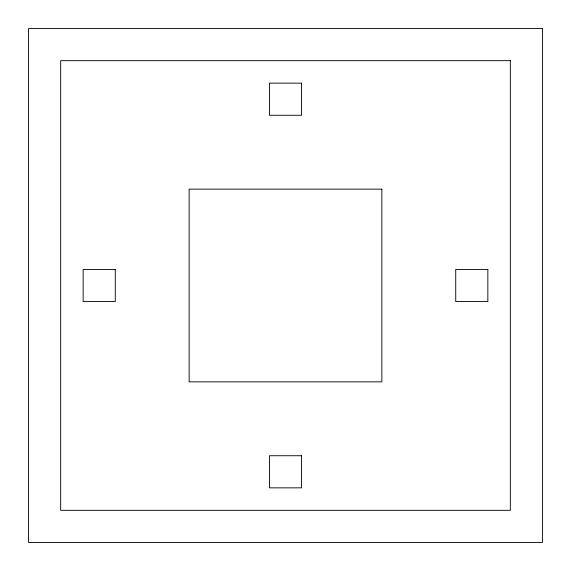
<?xml version="1.0" encoding="UTF-8"?>
<svg xmlns="http://www.w3.org/2000/svg" width="571" height="571" viewBox="0 0 571 571"><rect width="100%" height="100%" fill="white"/><g stroke="black" fill="none" stroke-linecap="round" stroke-linejoin="round"><path stroke-width="0.86" d="M542.45 28.55L28.55 28.55L28.55 542.45L542.45 542.45L542.45 28.55M510.331 60.669L60.669 60.669L60.669 510.331L510.331 510.331L510.331 60.669M301.559 83.152L269.441 83.152L269.441 115.271L301.559 115.271L301.559 83.152M381.856 189.144L189.144 189.144L189.144 381.856L381.856 381.856L381.856 189.144M115.271 269.441L83.152 269.441L83.152 301.559L115.271 301.559L115.271 269.441M487.848 269.441L455.729 269.441L455.729 301.559L487.848 301.559L487.848 269.441M301.559 455.729L269.441 455.729L269.441 487.848L301.559 487.848L301.559 455.729"/></g></svg>
